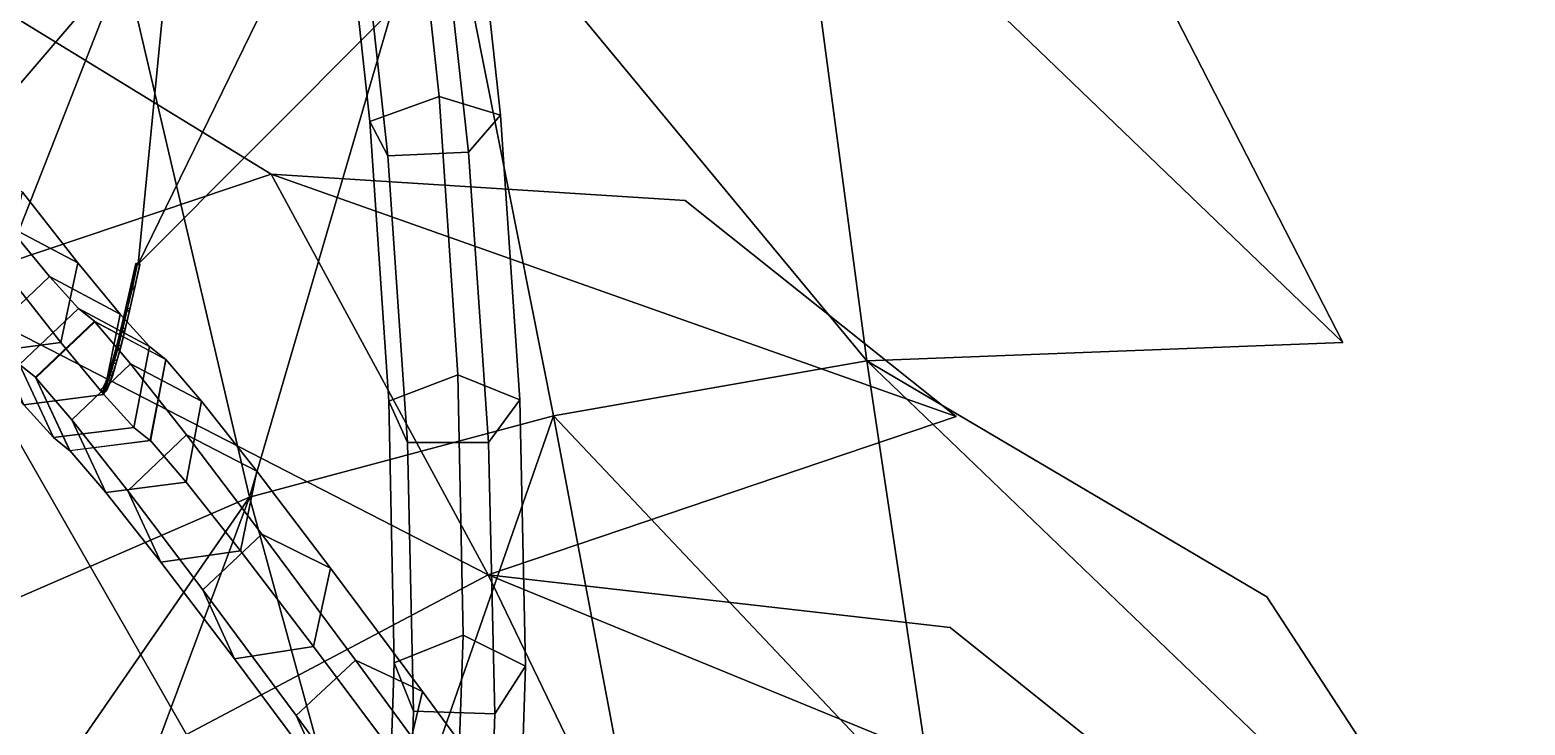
# Model space of a CAD drawing. Header units: metres. Extents: x -349 to 464, y -383 to 362.
# Drawn here: x 351.74 to 377.12, y -136.69 to -124.9 of the extents above; entities that cross this region are included whole.
import ezdxf

# ---------------------------------------------------------------- set-up
doc = ezdxf.new("R2010")
doc.units = ezdxf.units.M

msp = doc.modelspace()

# ---------------------------------------------------------------- linework, layer by layer
at = {"layer": 'Breeder_Leaf', "color": 3}
for points in [[(363.8152, -118.606, 116.0173), (358.4622, -118.866, 112.9977), (353.5736, -128.8727, 119.1091)], [(363.8152, -118.606, 116.0173), (353.5736, -128.8727, 119.1091), (358.4622, -118.866, 112.9977)], [(353.5736, -128.8727, 119.1091), (358.4622, -118.866, 112.9977), (354.5041, -119.3796, 107.757)], [(353.5736, -128.8727, 119.1091), (354.5041, -119.3796, 107.757), (358.4622, -118.866, 112.9977)], [(355.8339, -127.3473, 161.2885), (350.0587, -129.2857, 160.4339), (344.2371, -120.2451, 167.1984)], [(355.8339, -127.3473, 161.2885), (344.2371, -120.2451, 167.1984), (350.0587, -129.2857, 160.4339)], [(364.7124, -121.2621, 317.602), (365.9442, -130.5133, 316.8388), (358.6992, -121.7751, 318.7933)], [(364.7124, -121.2621, 317.602), (358.6992, -121.7751, 318.7933), (365.9442, -130.5133, 316.8388)], [(364.7124, -121.2621, 317.602), (374.0222, -130.2052, 314.5752), (365.9442, -130.5133, 316.8388)], [(364.7124, -121.2621, 317.602), (365.9442, -130.5133, 316.8388), (374.0222, -130.2052, 314.5752)], [(364.7124, -121.2621, 317.602), (370.9811, -124.2719, 315.7255), (374.0222, -130.2052, 314.5752)], [(364.7124, -121.2621, 317.602), (374.0222, -130.2052, 314.5752), (370.9811, -124.2719, 315.7255)], [(358.6992, -121.7751, 318.7933), (355.4677, -132.8258, 321.2033), (353.3409, -123.746, 322.0796)], [(358.6992, -121.7751, 318.7933), (353.3409, -123.746, 322.0796), (355.4677, -132.8258, 321.2033)], [(358.6992, -121.7751, 318.7933), (360.6255, -131.4484, 318.9397), (355.4677, -132.8258, 321.2033)], [(358.6992, -121.7751, 318.7933), (355.4677, -132.8258, 321.2033), (360.6255, -131.4484, 318.9397)], [(365.9442, -130.5133, 316.8388), (360.6255, -131.4484, 318.9397), (358.6992, -121.7751, 318.7933)], [(365.9442, -130.5133, 316.8388), (358.6992, -121.7751, 318.7933), (360.6255, -131.4484, 318.9397)], [(355.4677, -132.8258, 321.2033), (348.6018, -135.806, 325.0633), (353.3409, -123.746, 322.0796)], [(355.4677, -132.8258, 321.2033), (353.3409, -123.746, 322.0796), (348.6018, -135.806, 325.0633)], [(348.6018, -135.806, 325.0633), (348.8023, -129.0441, 323.7409), (353.3409, -123.746, 322.0796)], [(348.6018, -135.806, 325.0633), (353.3409, -123.746, 322.0796), (348.8023, -129.0441, 323.7409)], [(355.8339, -127.3473, 161.2885), (359.5154, -134.1429, 156.0018), (350.0587, -129.2857, 160.4339)], [(355.8339, -127.3473, 161.2885), (350.0587, -129.2857, 160.4339), (359.5154, -134.1429, 156.0018)], [(355.8339, -127.3473, 161.2885), (367.4587, -131.458, 156.4122), (359.5154, -134.1429, 156.0018)], [(355.8339, -127.3473, 161.2885), (359.5154, -134.1429, 156.0018), (367.4587, -131.458, 156.4122)], [(355.8339, -127.3473, 161.2885), (362.8577, -127.7965, 159.7589), (367.4587, -131.458, 156.4122)], [(355.8339, -127.3473, 161.2885), (367.4587, -131.458, 156.4122), (362.8577, -127.7965, 159.7589)], [(350.0587, -129.2857, 160.4339), (354.3966, -136.8527, 155.8267), (349.5255, -139.9894, 155.5847)], [(350.0587, -129.2857, 160.4339), (349.5255, -139.9894, 155.5847), (354.3966, -136.8527, 155.8267)], [(359.5154, -134.1429, 156.0018), (354.3966, -136.8527, 155.8267), (350.0587, -129.2857, 160.4339)], [(359.5154, -134.1429, 156.0018), (350.0587, -129.2857, 160.4339), (354.3966, -136.8527, 155.8267)], [(365.9442, -130.5133, 316.8388), (367.1134, -138.3119, 317.3429), (360.6255, -131.4484, 318.9397)], [(365.9442, -130.5133, 316.8388), (360.6255, -131.4484, 318.9397), (367.1134, -138.3119, 317.3429)], [(365.9442, -130.5133, 316.8388), (377.1165, -141.2342, 314.4546), (367.1134, -138.3119, 317.3429)], [(365.9442, -130.5133, 316.8388), (367.1134, -138.3119, 317.3429), (377.1165, -141.2342, 314.4546)], [(365.9442, -130.5133, 316.8388), (372.7312, -134.5191, 314.4859), (377.1165, -141.2342, 314.4546)], [(365.9442, -130.5133, 316.8388), (377.1165, -141.2342, 314.4546), (372.7312, -134.5191, 314.4859)], [(360.6255, -131.4484, 318.9397), (357.5244, -140.3341, 320.4009), (355.4677, -132.8258, 321.2033)], [(360.6255, -131.4484, 318.9397), (355.4677, -132.8258, 321.2033), (357.5244, -140.3341, 320.4009)], [(360.6255, -131.4484, 318.9397), (362.0732, -139.0898, 318.3771), (357.5244, -140.3341, 320.4009)], [(360.6255, -131.4484, 318.9397), (357.5244, -140.3341, 320.4009), (362.0732, -139.0898, 318.3771)], [(367.1134, -138.3119, 317.3429), (362.0732, -139.0898, 318.3771), (360.6255, -131.4484, 318.9397)], [(367.1134, -138.3119, 317.3429), (360.6255, -131.4484, 318.9397), (362.0732, -139.0898, 318.3771)], [(357.5244, -140.3341, 320.4009), (350.1469, -147.077, 324.5957), (355.4677, -132.8258, 321.2033)], [(357.5244, -140.3341, 320.4009), (355.4677, -132.8258, 321.2033), (350.1469, -147.077, 324.5957)], [(350.1469, -147.077, 324.5957), (350.9659, -139.3215, 323.5347), (355.4677, -132.8258, 321.2033)], [(350.1469, -147.077, 324.5957), (355.4677, -132.8258, 321.2033), (350.9659, -139.3215, 323.5347)], [(359.5154, -134.1429, 156.0018), (362.5953, -140.5215, 152.4994), (354.3966, -136.8527, 155.8267)], [(359.5154, -134.1429, 156.0018), (354.3966, -136.8527, 155.8267), (362.5953, -140.5215, 152.4994)], [(359.5154, -134.1429, 156.0018), (373.3011, -139.7937, 151.1577), (362.5953, -140.5215, 152.4994)], [(359.5154, -134.1429, 156.0018), (362.5953, -140.5215, 152.4994), (373.3011, -139.7937, 151.1577)], [(359.5154, -134.1429, 156.0018), (367.3559, -135.0407, 153.685), (373.3011, -139.7937, 151.1577)], [(359.5154, -134.1429, 156.0018), (373.3011, -139.7937, 151.1577), (367.3559, -135.0407, 153.685)]]:
    msp.add_3dface(points, dxfattribs=at)
at = {"layer": 'Breeder_Petiole', "color": 3}
for points in [[(356.9668, -121.4607, 314.963), (357.509, -126.4564, 312.4256), (358.6837, -126.0311, 311.8403), (358.146, -121.0572, 314.3715)], [(358.146, -121.0572, 314.3715), (358.6837, -126.0311, 311.8403), (359.7273, -126.3464, 312.6857), (359.1725, -121.2584, 315.271)], [(359.1725, -121.2584, 315.271), (359.7273, -126.3464, 312.6857), (359.1828, -126.9783, 313.8136), (358.6125, -121.7966, 316.4393)], [(357.2535, -121.9151, 316.2337), (357.8157, -127.0385, 313.6382), (357.509, -126.4564, 312.4256), (356.9668, -121.4607, 314.963)], [(358.6125, -121.7966, 316.4393), (359.1828, -126.9783, 313.8136), (357.8157, -127.0385, 313.6382), (357.2535, -121.9151, 316.2337)], [(357.509, -126.4564, 312.4256), (357.829, -131.1986, 309.4093), (358.9999, -130.7521, 308.8324), (358.6837, -126.0311, 311.8403)], [(358.6837, -126.0311, 311.8403), (358.9999, -130.7521, 308.8324), (360.0558, -131.1761, 309.6125), (359.7273, -126.3464, 312.6857)], [(359.7273, -126.3464, 312.6857), (360.0558, -131.1761, 309.6125), (359.5228, -131.898, 310.6909), (359.1828, -126.9783, 313.8136)], [(357.8157, -127.0385, 313.6382), (358.1503, -131.9027, 310.5513), (357.829, -131.1986, 309.4093), (357.509, -126.4564, 312.4256)], [(350.4469, -127.0519, 144.5934), (351.3664, -128.2274, 139.1514), (352.5506, -128.8506, 139.4869), (351.6148, -127.6564, 145.0103)], [(359.1828, -126.9783, 313.8136), (359.5228, -131.898, 310.6909), (358.1503, -131.9027, 310.5513), (357.8157, -127.0385, 313.6382)], [(351.6148, -127.6564, 145.0103), (352.5506, -128.8506, 139.4869), (352.2639, -130.2021, 139.7307), (351.314, -128.9914, 145.3195)], [(350.3579, -129.1683, 139.184), (351.0677, -130.0317, 133.6373), (352.0729, -129.087, 133.6191), (351.3664, -128.2274, 139.1514)], [(351.3664, -128.2274, 139.1514), (352.0729, -129.087, 133.6191), (353.2702, -129.724, 133.8718), (352.5506, -128.8506, 139.4869)], [(352.5506, -128.8506, 139.4869), (353.2702, -129.724, 133.8718), (352.9951, -131.0882, 134.049), (352.2639, -130.2021, 139.7307)], [(353.4487, -129.2682, 119.3293), (353.5363, -128.8657, 119.107), (353.5633, -128.8533, 119.1402), (353.4766, -129.2521, 119.3601)], [(353.472, -129.2939, 119.3013), (353.5605, -128.8877, 119.0767), (353.5363, -128.8657, 119.107), (353.4487, -129.2682, 119.3293)], [(353.5146, -129.2939, 119.3146), (353.6027, -128.8891, 119.0908), (353.5605, -128.8877, 119.0767), (353.472, -129.2939, 119.3013)], [(353.4766, -129.2521, 119.3601), (353.5633, -128.8533, 119.1402), (353.6045, -128.8675, 119.1307), (353.5175, -129.2676, 119.3515)], [(353.5175, -129.2676, 119.3515), (353.6045, -128.8675, 119.1307), (353.6027, -128.8891, 119.0908), (353.5146, -129.2939, 119.3146)], [(351.314, -128.9914, 145.3195), (352.2639, -130.2021, 139.7307), (350.9094, -130.3817, 139.54), (349.9673, -129.1798, 145.0862)], [(351.0677, -130.0317, 133.6373), (351.5602, -130.5745, 128.0269), (352.5626, -129.6266, 128.0233), (352.0729, -129.087, 133.6191)], [(352.0729, -129.087, 133.6191), (352.5626, -129.6266, 128.0233), (353.7697, -130.2728, 128.1922), (353.2702, -129.724, 133.8718)], [(353.3637, -129.6403, 119.6002), (353.4487, -129.2682, 119.3293), (353.4766, -129.2521, 119.3601), (353.3926, -129.6207, 119.6285)], [(353.3865, -129.6696, 119.5748), (353.472, -129.2939, 119.3013), (353.4487, -129.2682, 119.3293), (353.3637, -129.6403, 119.6002)], [(353.4297, -129.6683, 119.5871), (353.5146, -129.2939, 119.3146), (353.472, -129.2939, 119.3013), (353.3865, -129.6696, 119.5748)], [(353.3926, -129.6207, 119.6285), (353.4766, -129.2521, 119.3601), (353.5175, -129.2676, 119.3515), (353.4335, -129.6376, 119.6208)], [(353.4335, -129.6376, 119.6208), (353.5175, -129.2676, 119.3515), (353.5146, -129.2939, 119.3146), (353.4297, -129.6683, 119.5871)], [(351.5602, -130.5745, 128.0269), (351.8326, -130.7942, 122.3795), (352.8328, -129.8441, 122.391), (352.5626, -129.6266, 128.0233)], [(352.5626, -129.6266, 128.0233), (352.8328, -129.8441, 122.391), (354.0465, -130.4946, 122.4752), (353.7697, -130.2728, 128.1922)], [(353.283, -129.9765, 119.9157), (353.3637, -129.6403, 119.6002), (353.3926, -129.6207, 119.6285), (353.3129, -129.9536, 119.9409)], [(353.3052, -130.009, 119.8933), (353.3865, -129.6696, 119.5748), (353.3637, -129.6403, 119.6002), (353.283, -129.9765, 119.9157)], [(353.349, -130.0066, 119.9045), (353.4297, -129.6683, 119.5871), (353.3865, -129.6696, 119.5748), (353.3052, -130.009, 119.8933)], [(353.3129, -129.9536, 119.9409), (353.3926, -129.6207, 119.6285), (353.4335, -129.6376, 119.6208), (353.3539, -129.9719, 119.9344)], [(353.3539, -129.9719, 119.9344), (353.4335, -129.6376, 119.6208), (353.4297, -129.6683, 119.5871), (353.349, -130.0066, 119.9045)], [(351.8387, -130.8044, 122.2937), (352.4488, -131.5144, 116.6549), (353.4483, -130.5635, 116.6433), (352.8381, -129.8535, 122.2821)], [(352.8381, -129.8535, 122.2821), (353.4483, -130.5635, 116.6433), (354.6539, -131.2003, 116.854), (354.0437, -130.4902, 122.4927)], [(353.2702, -129.724, 133.8718), (353.7697, -130.2728, 128.1922), (353.5037, -131.6459, 128.3016), (352.9951, -131.0882, 134.049)], [(351.6344, -131.2615, 133.9015), (352.1385, -131.8153, 128.1978), (351.5602, -130.5745, 128.0269), (351.0677, -130.0317, 133.6373)], [(353.2077, -130.2717, 120.271), (353.283, -129.9765, 119.9157), (353.3129, -129.9536, 119.9409), (353.2386, -130.246, 120.2928)], [(353.2294, -130.3071, 120.2521), (353.3052, -130.009, 119.8933), (353.283, -129.9765, 119.9157), (353.2077, -130.2717, 120.271)], [(353.2738, -130.3037, 120.2621), (353.349, -130.0066, 119.9045), (353.3052, -130.009, 119.8933), (353.2294, -130.3071, 120.2521)], [(353.2386, -130.246, 120.2928), (353.3129, -129.9536, 119.9409), (353.3539, -129.9719, 119.9344), (353.2796, -130.2654, 120.2876)], [(353.2796, -130.2654, 120.2876), (353.3539, -129.9719, 119.9344), (353.349, -130.0066, 119.9045), (353.2738, -130.3037, 120.2621)], [(352.2639, -130.2021, 139.7307), (352.9951, -131.0882, 134.049), (351.6344, -131.2615, 133.9015), (350.9094, -130.3817, 139.54)], [(353.139, -130.5215, 120.6608), (353.2077, -130.2717, 120.271), (353.2386, -130.246, 120.2928), (353.1707, -130.4934, 120.6789)], [(353.1602, -130.5594, 120.6457), (353.2294, -130.3071, 120.2521), (353.2077, -130.2717, 120.271), (353.139, -130.5215, 120.6608)], [(353.2052, -130.5552, 120.6543), (353.2738, -130.3037, 120.2621), (353.2294, -130.3071, 120.2521), (353.1602, -130.5594, 120.6457)], [(353.1707, -130.4934, 120.6789), (353.2386, -130.246, 120.2928), (353.2796, -130.2654, 120.2876), (353.2118, -130.5138, 120.6751)], [(353.2118, -130.5138, 120.6751), (353.2796, -130.2654, 120.2876), (353.2738, -130.3037, 120.2621), (353.2052, -130.5552, 120.6543)], [(353.7697, -130.2728, 128.1922), (354.0465, -130.4946, 122.4752), (353.7867, -131.8726, 122.5163), (353.5037, -131.6459, 128.3016)], [(352.1385, -131.8153, 128.1978), (352.4187, -132.0406, 122.4565), (351.8326, -130.7942, 122.3795), (351.5602, -130.5745, 128.0269)], [(352.4488, -131.5144, 116.6549), (353.3984, -132.7212, 111.0592), (354.3984, -131.7715, 111.0246), (353.4483, -130.5635, 116.6433)], [(353.0253, -130.8705, 121.52), (353.0779, -130.7221, 121.0792), (353.1104, -130.6921, 121.0932), (353.0585, -130.8391, 121.5296)], [(353.0585, -130.8391, 121.5296), (353.1104, -130.6921, 121.0932), (353.1516, -130.7132, 121.091), (353.0999, -130.8609, 121.529)], [(353.0779, -130.7221, 121.0792), (353.139, -130.5215, 120.6608), (353.1707, -130.4934, 120.6789), (353.1104, -130.6921, 121.0932)], [(353.0987, -130.7621, 121.0683), (353.1602, -130.5594, 120.6457), (353.139, -130.5215, 120.6608), (353.0779, -130.7221, 121.0792)], [(353.1443, -130.7571, 121.0753), (353.2052, -130.5552, 120.6543), (353.1602, -130.5594, 120.6457), (353.0987, -130.7621, 121.0683)], [(353.1104, -130.6921, 121.0932), (353.1707, -130.4934, 120.6789), (353.2118, -130.5138, 120.6751), (353.1516, -130.7132, 121.091)], [(353.1516, -130.7132, 121.091), (353.2118, -130.5138, 120.6751), (353.2052, -130.5552, 120.6543), (353.1443, -130.7571, 121.0753)], [(353.4483, -130.5635, 116.6433), (354.3984, -131.7715, 111.0246), (355.5885, -132.3838, 111.3593), (354.6539, -131.2003, 116.854)], [(354.0437, -130.4902, 122.4927), (354.6539, -131.2003, 116.854), (354.3898, -132.5706, 116.9979), (353.7797, -131.8605, 122.6367)], [(352.4172, -132.0377, 122.5116), (353.0274, -132.7477, 116.8728), (352.4488, -131.5144, 116.6549), (351.8387, -130.8044, 122.2937)], [(352.9486, -131.0027, 122.4417), (352.9819, -130.9645, 121.9765), (353.0158, -130.9322, 121.9815), (352.9827, -130.9701, 122.4468)], [(352.9819, -130.9645, 121.9765), (353.0253, -130.8705, 121.52), (353.0585, -130.8391, 121.5296), (353.0158, -130.9322, 121.9815)], [(353.0022, -131.007, 121.9744), (353.0458, -130.912, 121.5134), (353.0253, -130.8705, 121.52), (352.9819, -130.9645, 121.9765)], [(352.9827, -130.9701, 122.4468), (353.0158, -130.9322, 121.9815), (353.0573, -130.9544, 121.9827), (353.0245, -130.9924, 122.448)], [(353.0488, -131.0013, 121.9782), (353.0919, -130.9066, 121.5188), (353.0458, -130.912, 121.5134), (353.0022, -131.007, 121.9744)], [(353.0158, -130.9322, 121.9815), (353.0585, -130.8391, 121.5296), (353.0999, -130.8609, 121.529), (353.0573, -130.9544, 121.9827)], [(353.0458, -130.912, 121.5134), (353.0987, -130.7621, 121.0683), (353.0779, -130.7221, 121.0792), (353.0253, -130.8705, 121.52)], [(353.0919, -130.9066, 121.5188), (353.1443, -130.7571, 121.0753), (353.0987, -130.7621, 121.0683), (353.0458, -130.912, 121.5134)], [(353.0573, -130.9544, 121.9827), (353.0999, -130.8609, 121.529), (353.0919, -130.9066, 121.5188), (353.0488, -131.0013, 121.9782)], [(353.0999, -130.8609, 121.529), (353.1516, -130.7132, 121.091), (353.1443, -130.7571, 121.0753), (353.0919, -130.9066, 121.5188)], [(357.829, -131.1986, 309.4093), (357.9218, -135.6364, 305.9472), (359.0899, -135.1695, 305.3808), (358.9999, -130.7521, 308.8324)], [(358.9999, -130.7521, 308.8324), (359.0899, -135.1695, 305.3808), (360.1529, -135.6959, 306.0852), (360.0558, -131.1761, 309.6125)], [(352.9951, -131.0882, 134.049), (353.5037, -131.6459, 128.3016), (352.1385, -131.8153, 128.1978), (351.6344, -131.2615, 133.9015)], [(352.969, -131.0455, 122.4397), (353.0022, -131.007, 121.9744), (352.9819, -130.9645, 121.9765), (352.9486, -131.0027, 122.4417)], [(353.016, -131.0397, 122.4435), (353.0488, -131.0013, 121.9782), (353.0022, -131.007, 121.9744), (352.969, -131.0455, 122.4397)], [(353.0245, -130.9924, 122.448), (353.0573, -130.9544, 121.9827), (353.0488, -131.0013, 121.9782), (353.016, -131.0397, 122.4435)], [(354.6539, -131.2003, 116.854), (355.5885, -132.3838, 111.3593), (355.3141, -133.7375, 111.6047), (354.3898, -132.5706, 116.9979)], [(358.1503, -131.9027, 310.5513), (358.252, -136.4556, 307.0069), (357.9218, -135.6364, 305.9472), (357.829, -131.1986, 309.4093)], [(360.0558, -131.1761, 309.6125), (360.1529, -135.6959, 306.0852), (359.6272, -136.5027, 307.1053), (359.5228, -131.898, 310.6909)], [(353.5037, -131.6459, 128.3016), (353.7867, -131.8726, 122.5163), (352.4187, -132.0406, 122.4565), (352.1385, -131.8153, 128.1978)], [(353.0274, -132.7477, 116.8728), (353.9611, -133.9293, 111.4157), (353.3984, -132.7212, 111.0592), (352.4488, -131.5144, 116.6549)], [(353.7797, -131.8605, 122.6367), (354.3898, -132.5706, 116.9979), (353.0274, -132.7477, 116.8728), (352.4172, -132.0377, 122.5116)], [(353.3984, -132.7212, 111.0592), (354.6723, -134.4006, 105.6531), (355.6742, -133.4539, 105.5956), (354.3984, -131.7715, 111.0246)], [(354.3984, -131.7715, 111.0246), (355.6742, -133.4539, 105.5956), (356.8416, -134.0313, 106.0508), (355.5885, -132.3838, 111.3593)], [(359.5228, -131.898, 310.6909), (359.6272, -136.5027, 307.1053), (358.252, -136.4556, 307.0069), (358.1503, -131.9027, 310.5513)], [(355.5885, -132.3838, 111.3593), (356.8416, -134.0313, 106.0508), (356.551, -135.3598, 106.395), (355.3141, -133.7375, 111.6047)], [(354.3898, -132.5706, 116.9979), (355.3141, -133.7375, 111.6047), (353.9611, -133.9293, 111.4157), (353.0274, -132.7477, 116.8728)], [(353.9611, -133.9293, 111.4157), (355.2111, -135.5717, 106.1443), (354.6723, -134.4006, 105.6531), (353.3984, -132.7212, 111.0592)], [(354.6723, -134.4006, 105.6531), (356.2581, -136.5334, 100.495), (357.2632, -135.5918, 100.4152), (355.6742, -133.4539, 105.5956)], [(355.6742, -133.4539, 105.5956), (357.2632, -135.5918, 100.4152), (358.401, -136.124, 100.9858), (356.8416, -134.0313, 106.0508)], [(355.3141, -133.7375, 111.6047), (356.551, -135.3598, 106.395), (355.2111, -135.5717, 106.1443), (353.9611, -133.9293, 111.4157)], [(356.8416, -134.0313, 106.0508), (358.401, -136.124, 100.9858), (358.0885, -137.4191, 101.4253), (356.551, -135.3598, 106.395)], [(355.2111, -135.5717, 106.1443), (356.7652, -137.6562, 101.1157), (356.2581, -136.5334, 100.495), (354.6723, -134.4006, 105.6531)], [(357.9218, -135.6364, 305.9472), (357.7849, -139.7222, 302.0772), (358.9511, -139.236, 301.5233), (359.0899, -135.1695, 305.3808)], [(359.0899, -135.1695, 305.3808), (358.9511, -139.236, 301.5233), (360.0161, -139.8571, 302.1424), (360.1529, -135.6959, 306.0852)], [(356.551, -135.3598, 106.395), (358.0885, -137.4191, 101.4253), (356.7652, -137.6562, 101.1157), (355.2111, -135.5717, 106.1443)], [(356.2581, -136.5334, 100.495), (358.1399, -139.0956, 95.6407), (359.1496, -138.161, 95.5394), (357.2632, -135.5918, 100.4152)], [(357.2632, -135.5918, 100.4152), (359.1496, -138.161, 95.5394), (360.251, -138.6385, 96.2192), (358.401, -136.124, 100.9858)], [(358.252, -136.4556, 307.0069), (358.1183, -140.6483, 303.0439), (357.7849, -139.7222, 302.0772), (357.9218, -135.6364, 305.9472)], [(360.1529, -135.6959, 306.0852), (360.0161, -139.8571, 302.1424), (359.4936, -140.7431, 303.0964), (359.6272, -136.5027, 307.1053)], [(358.401, -136.124, 100.9858), (360.251, -138.6385, 96.2192), (359.9111, -139.8922, 96.7492), (358.0885, -137.4191, 101.4253)], [(359.6272, -136.5027, 307.1053), (359.4936, -140.7431, 303.0964), (358.1183, -140.6483, 303.0439), (358.252, -136.4556, 307.0069)], [(356.7652, -137.6562, 101.1157), (358.6078, -140.1594, 96.3842), (358.1399, -139.0956, 95.6407), (356.2581, -136.5334, 100.495)]]:
    msp.add_3dface(points, dxfattribs=at)

doc.saveas('drawing.dxf')
